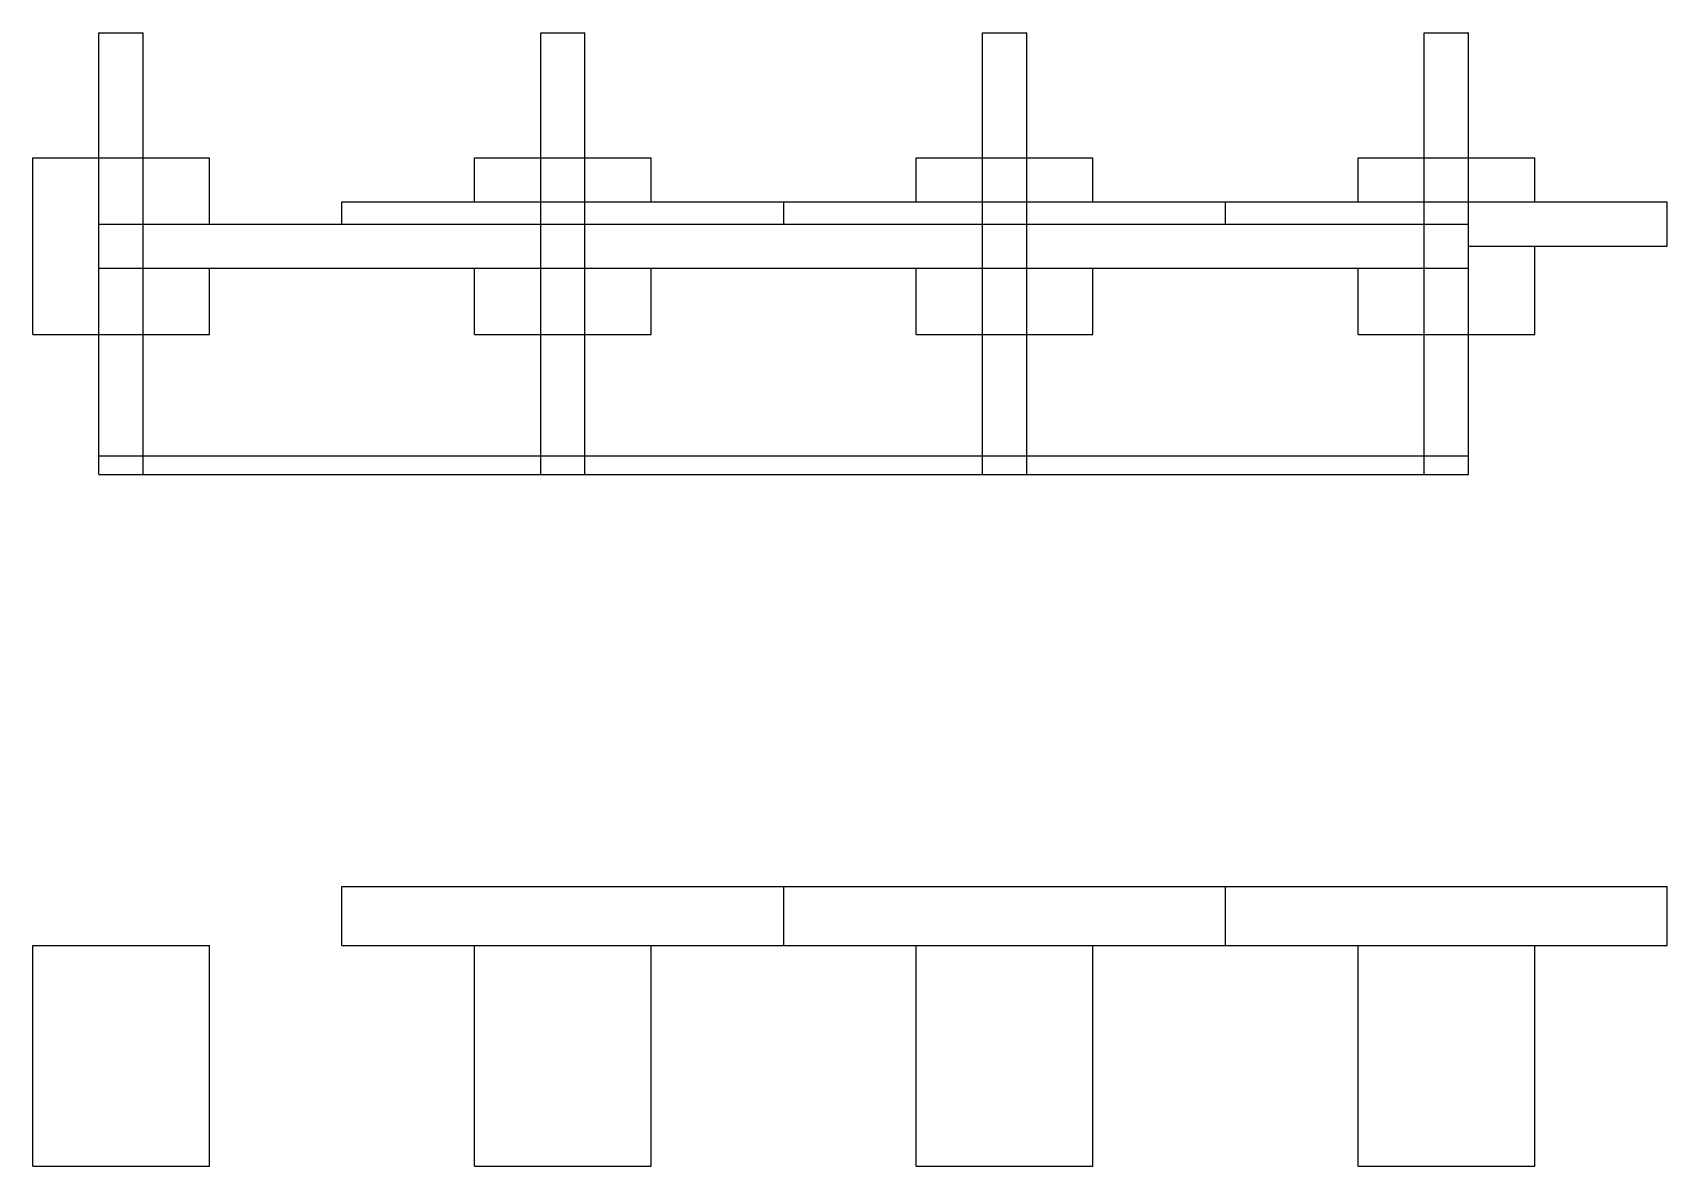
# Model space of a CAD drawing. Header units: millimetres. Extents: x -35 to 335, y -68 to 188.
import ezdxf

# ---------------------------------------------------------------- set-up
doc = ezdxf.new("R2010")
doc.units = ezdxf.units.MM
doc.layers.add('View_front_2', color=7, linetype='CONTINUOUS')
doc.layers.add('View_top_2', color=7, linetype='CONTINUOUS')

msp = doc.modelspace()

# ---------------------------------------------------------------- linework, layer by layer
at = {"layer": 'View_front_2'}
for p, q in [((-20, 88.33), (-20, 188.33)), ((-20, 188.33), (-10, 188.33)), ((-10, 88.33), (-10, 188.33)), ((80, 88.33), (80, 188.33)), ((80, 188.33), (90, 188.33)), ((90, 88.33), (90, 188.33)), ((180, 88.33), (180, 188.33)), ((180, 188.33), (190, 188.33)), ((190, 88.33), (190, 188.33)), ((280, 88.33), (280, 188.33)), ((280, 188.33), (290, 188.33)), ((290, 88.33), (290, 188.33)), ((-20, 88.33), (-20, 92.5)), ((-20, 92.5), (290, 92.5)), ((290, 88.33), (290, 92.5)), ((-20, 88.33), (-10, 88.33)), ((-20, 88.33), (290, 88.33)), ((80, 88.33), (90, 88.33)), ((180, 88.33), (190, 88.33)), ((280, 88.33), (290, 88.33)), ((35, -18.33), (35, -5)), ((35, -5), (135, -5)), ((135, -18.33), (135, -5)), ((135, -18.33), (135, -5)), ((135, -5), (235, -5)), ((235, -18.33), (235, -5)), ((235, -18.33), (235, -5)), ((235, -5), (335, -5)), ((335, -18.33), (335, -5)), ((-35, -68.33), (-35, -18.33)), ((-35, -18.33), (5, -18.33)), ((5, -68.33), (5, -18.33)), ((35, -18.33), (65, -18.33)), ((65, -68.33), (65, -18.33)), ((65, -18.33), (105, -18.33)), ((105, -68.33), (105, -18.33)), ((105, -18.33), (135, -18.33)), ((135, -18.33), (165, -18.33)), ((165, -68.33), (165, -18.33)), ((165, -18.33), (205, -18.33)), ((205, -68.33), (205, -18.33)), ((205, -18.33), (235, -18.33)), ((235, -18.33), (265, -18.33)), ((265, -68.33), (265, -18.33)), ((265, -18.33), (305, -18.33)), ((305, -68.33), (305, -18.33)), ((305, -18.33), (335, -18.33)), ((-35, -68.33), (5, -68.33)), ((65, -68.33), (105, -68.33)), ((165, -68.33), (205, -68.33)), ((265, -68.33), (305, -68.33))]:
    msp.add_line(p, q, dxfattribs=at)
at = {"layer": 'View_top_2'}
for p, q in [((-35, 120), (-35, 160)), ((-35, 160), (5, 160)), ((5, 145), (5, 160)), ((65, 150), (65, 160)), ((65, 160), (105, 160)), ((105, 150), (105, 160)), ((165, 150), (165, 160)), ((165, 160), (205, 160)), ((205, 150), (205, 160)), ((265, 150), (265, 160)), ((265, 160), (305, 160)), ((305, 150), (305, 160)), ((35, 145), (35, 150)), ((35, 150), (135, 150)), ((135, 145), (135, 150)), ((135, 145), (135, 150)), ((135, 150), (235, 150)), ((235, 145), (235, 150)), ((235, 145), (235, 150)), ((235, 150), (335, 150)), ((335, 140), (335, 150)), ((-20, 135), (-20, 145)), ((-20, 145), (-10, 145)), ((-10, 135), (-10, 145)), ((-10, 145), (80, 145)), ((80, 135), (80, 145)), ((80, 145), (90, 145)), ((90, 135), (90, 145)), ((90, 145), (180, 145)), ((180, 135), (180, 145)), ((180, 145), (190, 145)), ((190, 135), (190, 145)), ((190, 145), (280, 145)), ((280, 135), (280, 145)), ((280, 145), (290, 145)), ((290, 135), (290, 145)), ((290, 140), (335, 140)), ((305, 120), (305, 140)), ((-20, 135), (-10, 135)), ((-10, 135), (80, 135)), ((5, 120), (5, 135)), ((65, 120), (65, 135)), ((80, 135), (90, 135)), ((90, 135), (180, 135)), ((105, 120), (105, 135)), ((165, 120), (165, 135)), ((180, 135), (190, 135)), ((190, 135), (280, 135)), ((205, 120), (205, 135)), ((265, 120), (265, 135)), ((280, 135), (290, 135)), ((-35, 120), (5, 120)), ((65, 120), (105, 120)), ((165, 120), (205, 120)), ((265, 120), (305, 120))]:
    msp.add_line(p, q, dxfattribs=at)

doc.saveas('drawing.dxf')
